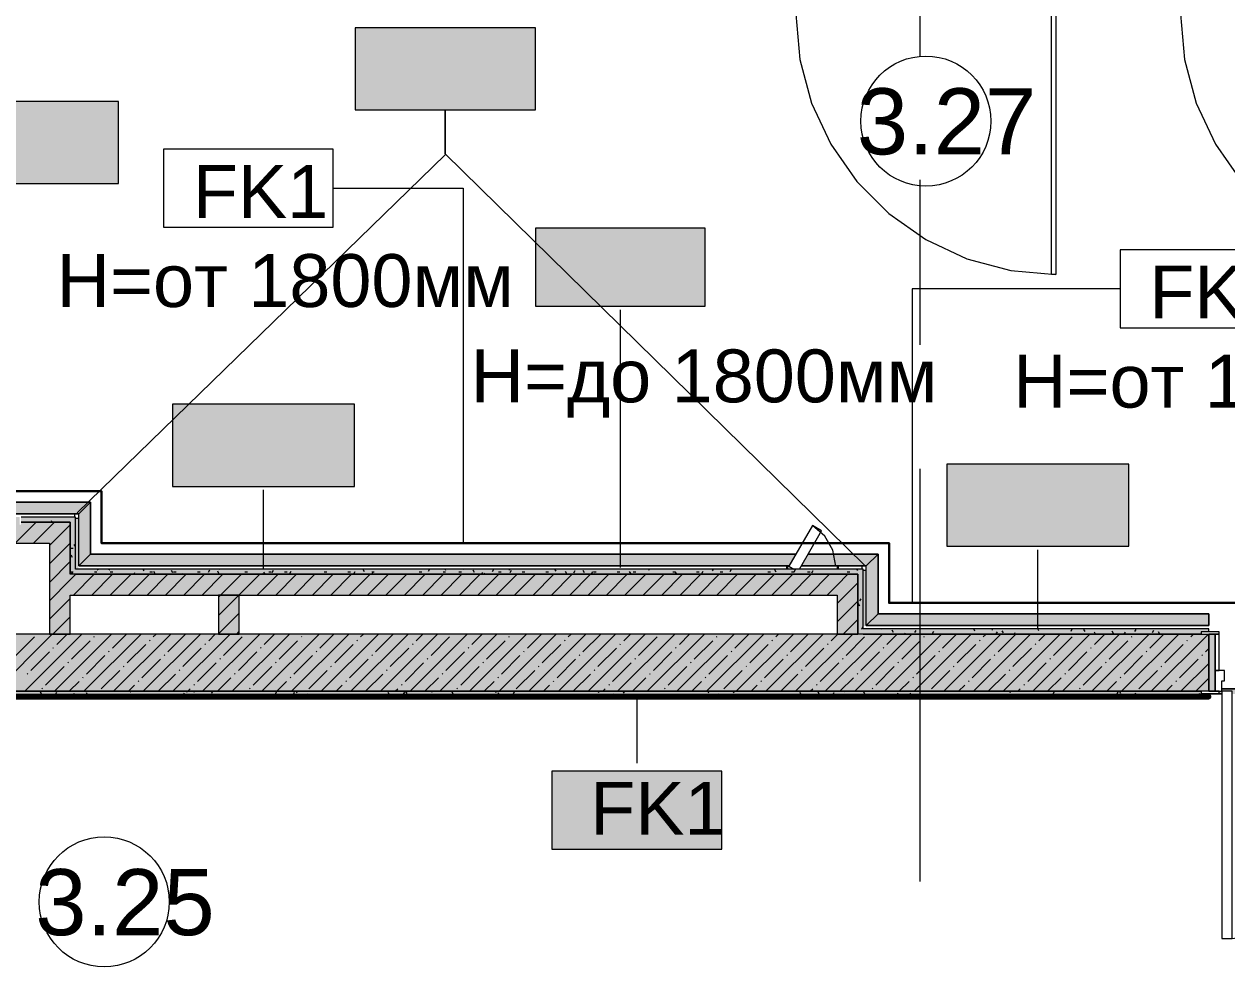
# Model space of a CAD drawing. Header units: millimetres. Extents: x -3817 to 677485, y -22715 to 103890.
# Drawn here: x 647238 to 651865, y 5996 to 9621 of the extents above; entities that cross this region are included whole.
import ezdxf

# ---------------------------------------------------------------- set-up
doc = ezdxf.new("R2010")
doc.units = ezdxf.units.MM
doc.layers.add('PDF _Геометрия', color=7, linetype='Continuous', true_color=0x1d1d1d)
doc.layers.add('PDF _Сплошная заливка', color=7, linetype='Continuous', true_color=0xffffff)
doc.layers.add('PDF _Текст', color=7, linetype='Continuous')
doc.styles.add('PDF GOST-Common', font='arial.ttf')

msp = doc.modelspace()

# ---------------------------------------------------------------- hatches: boundary and pattern name
at = {"layer": 'PDF _Сплошная заливка', "true_color": 0xd7cdc4, "transparency": 33554559}
h = msp.add_hatch(color=254, dxfattribs=at)
h.paths.add_polyline_path([(647448, 7738.4), (647493, 7783.4), (646709.5, 7783.4), (646683.5, 7738.4), (646961.1, 7738.4)], flags=0)
h.paths.add_polyline_path([(646636.5, 7738.4), (646637.3, 7738.4), (646650.1, 7760.5), (646628, 7738.4)], flags=0)
at = {"layer": 'PDF _Сплошная заливка', "transparency": 33554559}
for points in [[(647226.5, 7625.9), (647335.5, 7625.9), (647335.5, 7705.9), (647226.5, 7705.9), (647226.5, 7696.9), (647221.5, 7696.9), (647221.5, 7705.9), (646631.5, 7704.1), (646631.5, 7696.9), (646626.5, 7696.9), (646626.5, 7705.9), (646365.5, 7705.9), (646365.5, 7625.9), (647221.5, 7625.9)], [(648059, 7425.9), (650365.5, 7425.9), (650365.5, 7505.9), (647415.5, 7505.9), (647415.5, 7425.9)], [(648059, 7275.9), (648065.5, 7275.9), (648065.5, 7425.9), (647985.5, 7425.9), (647985.5, 7275.9)], [(651795.5, 7055.9), (651820.5, 7055.9), (651820.5, 7275.9), (651795.5, 7275.9), (651795.5, 7060.5)]]:
    msp.add_hatch(color=256, dxfattribs=at).paths.add_polyline_path(points)
h = msp.add_hatch(color=256, dxfattribs=at)
h.paths.add_polyline_path([(647335.5, 7705.9), (647435.5, 7705.9), (647435.5, 7725.9), (647226.5, 7725.9), (647226.5, 7705.9)], flags=0)
h.paths.add_polyline_path([(647221.5, 7705.9), (647221.5, 7725.9), (646675.4, 7724.2), (646671.1, 7716.9), (646655.5, 7725.9), (646631.5, 7725.4), (646631.5, 7705.9), (646961.1, 7705.9)], flags=0)
h.paths.add_polyline_path([(646615.5, 7705.9), (646626.5, 7705.9), (646626.5, 7725.9), (646615.5, 7725.9)], flags=0)
at = {"layer": 'PDF _Сплошная заливка', "true_color": 0xd7cdc4, "transparency": 33554559}
h = msp.add_hatch(color=254, dxfattribs=at)
h.paths.add_polyline_path([(650478, 7538.4), (650523, 7583.4), (650253.5, 7583.4), (650227.5, 7538.4), (650305.1, 7538.4)], flags=0)
h.paths.add_polyline_path([(650180.5, 7538.4), (650181.3, 7538.4), (650207.3, 7583.4), (647493, 7583.4), (647448, 7538.4), (648059, 7538.4)], flags=0)
msp.add_hatch(color=254, dxfattribs=at).paths.add_polyline_path([(651795.5, 7308.4), (651795.5, 7353.4), (650523, 7353.4), (650478, 7308.4), (650928.5, 7308.4)])
at = {"layer": 'PDF _Сплошная заливка', "transparency": 33554559}
h = msp.add_hatch(color=256, dxfattribs=at)
h.paths.add_polyline_path([(646285.5, 7055.9), (651795.5, 7055.9), (651795.5, 7275.9), (646285.5, 7275.9), (646285.5, 7060.5)], flags=0)
h.paths.add_polyline_path([(653665.5, 7055.9), (653665.5, 7275.9), (652845.5, 7275.9), (652845.5, 7055.9), (652875.5, 7055.9)], flags=0)
h = msp.add_hatch(color=256, dxfattribs=at)
h.paths.add_polyline_path([(653155.5, 7275.9), (653155.5, 7295.9), (652845.5, 7295.9), (652845.5, 7283.9), (652875.5, 7283.9), (652875.5, 7275.9)], flags=0)
h.paths.add_polyline_path([(651765.5, 7275.9), (651765.5, 7283.9), (651795.5, 7283.9), (651795.5, 7295.9), (650465.5, 7295.9), (650465.5, 7275.9), (650928.5, 7275.9)], flags=0)
h = msp.add_hatch(color=256, dxfattribs=at)
h.paths.add_polyline_path([(651795.5, 7035.9), (651795.5, 7047.9), (651765.5, 7047.9), (651765.5, 7055.9), (646265.5, 7055.9), (646265.5, 7035.9), (651765.5, 7035.9)], flags=0)
h.paths.add_polyline_path([(653685.5, 7035.9), (653685.5, 7055.9), (652875.5, 7055.9), (652875.5, 7047.9), (652845.5, 7047.9), (652845.5, 7035.9), (652875.5, 7035.9)], flags=0)
at = {"layer": 'PDF _Сплошная заливка', "true_color": 0x494949, "transparency": 33554559}
h = msp.add_hatch(color=251, dxfattribs=at)
h.paths.add_polyline_path([(652795.5, 7045.9), (652795.5, 7065.9), (651845.5, 7065.9), (651845.5, 7055.9), (651885.5, 7055.9), (651885.5, 7045.9), (652764.2, 7045.9)], flags=0)
h.paths.add_polyline_path([(651795.5, 7045.9), (651845.5, 7047.6), (651845.5, 7055.9), (651835.5, 7055.9), (651835.5, 7047.9), (651795.5, 7047.9)], flags=0)

# ---------------------------------------------------------------- linework, layer by layer
at = {"layer": 'PDF _Геометрия', "color": 9, "lineweight": 9, "true_color": 0xc0c0c0}
for points in [[(646515.5, 9855.9), (646515.5, 7705.9), (646365.5, 7705.9), (646365.5, 7625.9), (647335.5, 7625.9), (647335.5, 7275.9), (647415.5, 7275.9), (647415.5, 7425.9), (650365.5, 7425.9), (650365.5, 7275.9), (650445.5, 7275.9), (650445.5, 7505.9), (650365.5, 7505.9), (650445.5, 7505.9), (650445.5, 7275.9), (646365.5, 7275.9), (646365.5, 11875.9), (646365.5, 9935.9), (646365.5, 9855.9)], [(647415.5, 7505.9), (647415.5, 7705.9), (647335.5, 7705.9), (647415.5, 7705.9)], [(648065.5, 7275.9), (648065.5, 7425.9), (647985.5, 7425.9), (647985.5, 7275.9)]]:
    msp.add_lwpolyline(points, close=True, dxfattribs=at)
at = {"layer": 'PDF _Геометрия', "color": 231, "lineweight": 30, "true_color": 0xff80c0}
msp.add_lwpolyline([(653015.5, 11755.9), (646485.5, 11755.9), (646485.5, 10055.9), (646715.5, 10055.9), (646715.5, 7825.9), (647535.5, 7825.9), (647535.5, 7625.9), (650565.5, 7625.9), (650565.5, 7395.9), (653015.5, 7395.9)], close=True, dxfattribs=at)
at = {"layer": 'PDF _Геометрия', "color": 253, "lineweight": 9, "true_color": 0xaaaaaa}
for points in [[(650685.5, 9499), (650685.5, 11086.5)], [(650685.5, 8387.8), (650685.5, 9022.8)], [(650685.5, 6324), (650685.5, 7911.5)], [(650360.5, 7536.9), (650349.6, 7598.4), (650318.4, 7652.6), (650270.5, 7692.7)]]:
    msp.add_lwpolyline(points, dxfattribs=at)
at = {"layer": 'PDF _Геометрия', "color": 7, "lineweight": 9}
for points in [[(649843, 9674.9), (649827, 9674.9), (650207, 9674.9), (650207, 9658.9), (650222.2, 9485.2), (650267.3, 9316.8), (650341, 9158.9), (650440.9, 9016.1), (650564.2, 8892.8), (650707, 8792.8), (650865, 8719.2), (651033.3, 8674), (651207, 8658.9), (651191, 8658.9), (651191, 9658.9), (651207, 9658.9), (651207, 8658.9)], [(651687, 9658.9), (651687, 9674.9), (651587, 9674.9), (651687, 9674.9), (651687, 9658.9), (651702.2, 9485.2), (651747.3, 9316.8), (651821, 9158.9), (651920.9, 9016.1), (652044.2, 8892.8), (652187, 8792.8), (652345, 8719.2), (652513.3, 8674), (652687, 8658.9), (652671, 8658.9), (652671, 9658.9), (652687, 9658.9), (652687, 8658.9)], [(650470.7, 7541.4), (648858.4, 9122.6), (648858.4, 9287.3), (648858.4, 9118.1), (647441.7, 7741.4)], [(648427.4, 8990.1), (648927.4, 8990.1), (648927.4, 7625.9)], [(651454, 8603.3), (650654, 8603.3), (650654, 7395.9)], [(649531.9, 7531.4), (649531.9, 8522.9)], [(648159.2, 7525.9), (648159.2, 7829.9)], [(647493, 7583.4), (650207.3, 7583.4), (647493, 7583.4), (647493, 7783.4)], [(647432, 7738.4), (647432, 7725.9)], [(647448, 7538.4), (650181.3, 7538.4), (647448, 7538.4), (647448, 7738.4)], [(647435.5, 7721.4), (647448, 7721.4)], [(651137.9, 7295.9), (651137.9, 7599.9)], [(650523, 7353.4), (651795.5, 7353.4), (650523, 7353.4), (650523, 7583.4)], [(647435.5, 7505.9), (650365.5, 7505.9), (647435.5, 7505.9), (647415.5, 7505.9)], [(650461, 7538.4), (650461, 7525.9)], [(650465.5, 7521.4), (650478, 7521.4)], [(650478, 7308.4), (651795.5, 7308.4), (650478, 7308.4), (650478, 7538.4)], [(651795.5, 7308.4), (651795.5, 7353.4), (651795.5, 7308.4)], [(650465.5, 7275.9), (651765.5, 7275.9), (650465.5, 7275.9), (650445.5, 7275.9)], [(649595.3, 7035.4), (649595.3, 6779.5)], [(652795.5, 7065.9), (651845.5, 7065.9), (652795.5, 7065.9), (652795.5, 7045.9), (652795.5, 7055.9)]]:
    msp.add_lwpolyline(points, dxfattribs=at)
for points in [[(649205.3, 9606.9), (648511.4, 9606.9), (648511.4, 9291.6), (649205.3, 9291.6)], [(649205.3, 9606.9), (648511.4, 9606.9), (648511.4, 9291.6), (649205.3, 9291.6)], [(647601.6, 9324), (646901.6, 9324), (646901.6, 9008.4), (647601.6, 9008.4)], [(648427.4, 9140.1), (647774.2, 9140.1), (647774.2, 8840.1), (648427.4, 8840.1)], [(649858.5, 8836.8), (649205.3, 8836.8), (649205.3, 8536.8), (649858.5, 8536.8)], [(652107.1, 8753.3), (651454, 8753.3), (651454, 8453.3), (652107.1, 8453.3)], [(648509.2, 8159.5), (647809.2, 8159.5), (647809.2, 7843.8), (648509.2, 7843.8)], [(651487.9, 7929.5), (650787.9, 7929.5), (650787.9, 7613.8), (651487.9, 7613.8)], [(647493, 7783.4), (647493, 7583.4), (647448, 7538.4), (647448, 7738.4), (646683.5, 7738.4), (647448, 7738.4), (647493, 7783.4), (646709.5, 7783.4)], [(647335.5, 7705.9), (647226.5, 7705.9)], [(650523, 7583.4), (650523, 7353.4), (650478, 7308.4), (650478, 7538.4), (650227.5, 7538.4), (650478, 7538.4), (650523, 7583.4), (650253.5, 7583.4)], [(646285.5, 7055.9), (651765.5, 7055.9)], [(651795.5, 7045.9), (651845.5, 7045.9)], [(649921.9, 6749.4), (649268.7, 6749.4), (649268.7, 6449.4), (649921.9, 6449.4)]]:
    msp.add_lwpolyline(points, close=True, dxfattribs=at)
at = {"layer": 'PDF _Геометрия', "color": 231, "lineweight": 70, "true_color": 0xff80c0}
msp.add_lwpolyline([(645485.5, 8475.9), (645485.5, 8474.9), (646264.5, 8474.9), (646264.5, 7035.9), (646264.5, 7034.9), (651795.5, 7034.9), (651795.5, 7035.9), (646265.5, 7035.9), (646265.5, 7055.9)], dxfattribs=at)
at = {"layer": 'PDF _Геометрия', "lineweight": 9}
for points in [[(647203.8, 7625.9), (647283.8, 7705.9)], [(647274.5, 7625.9), (647335.5, 7686.8), (647354.5, 7705.9)], [(647335.5, 7616.1), (647415.5, 7696.1)], [(647335.5, 7545.4), (647415.5, 7625.4)], [(647335.5, 7474.7), (647415.5, 7554.7)], [(647335.5, 7404), (647415.5, 7484), (647437.3, 7505.9)], [(647428, 7425.9), (647508, 7505.9)], [(647498.7, 7425.9), (647578.7, 7505.9)], [(647569.5, 7425.9), (647649.5, 7505.9)], [(647640.2, 7425.9), (647720.2, 7505.9)], [(647710.9, 7425.9), (647790.9, 7505.9)], [(647781.6, 7425.9), (647861.6, 7505.9)], [(647852.3, 7425.9), (647932.3, 7505.9)], [(647923, 7425.9), (648003, 7505.9)], [(647985.5, 7417.6), (647993.7, 7425.9), (648073.7, 7505.9)], [(647985.5, 7346.9), (648064.4, 7425.9), (648144.4, 7505.9)], [(648135.1, 7425.9), (648215.1, 7505.9)], [(648205.9, 7425.9), (648285.9, 7505.9)], [(648276.6, 7425.9), (648356.6, 7505.9)], [(648347.3, 7425.9), (648427.3, 7505.9)], [(648418, 7425.9), (648498, 7505.9)], [(648488.7, 7425.9), (648568.7, 7505.9)], [(648559.4, 7425.9), (648639.4, 7505.9)], [(648630.1, 7425.9), (648710.1, 7505.9)], [(648700.8, 7425.9), (648780.8, 7505.9)], [(648771.5, 7425.9), (648851.5, 7505.9)], [(648842.3, 7425.9), (648922.3, 7505.9)], [(648913, 7425.9), (648993, 7505.9)], [(648983.7, 7425.9), (649063.7, 7505.9)], [(649054.4, 7425.9), (649134.4, 7505.9)], [(649125.1, 7425.9), (649205.1, 7505.9)], [(649195.8, 7425.9), (649275.8, 7505.9)], [(649266.5, 7425.9), (649346.5, 7505.9)], [(649337.2, 7425.9), (649417.2, 7505.9)], [(649407.9, 7425.9), (649487.9, 7505.9)], [(649478.6, 7425.9), (649558.6, 7505.9)], [(649549.4, 7425.9), (649629.4, 7505.9)], [(649620.1, 7425.9), (649700.1, 7505.9)], [(649690.8, 7425.9), (649770.8, 7505.9)], [(649761.5, 7425.9), (649841.5, 7505.9)], [(649832.2, 7425.9), (649912.2, 7505.9)], [(649902.9, 7425.9), (649982.9, 7505.9)], [(649973.6, 7425.9), (650053.6, 7505.9)], [(650044.3, 7425.9), (650124.3, 7505.9)], [(650115, 7425.9), (650195, 7505.9)], [(650185.8, 7425.9), (650265.8, 7505.9)], [(650256.5, 7425.9), (650336.5, 7505.9)], [(650327.2, 7425.9), (650365.5, 7464.2), (650407.2, 7505.9)], [(650365.5, 7393.4), (650445.5, 7473.4)], [(647335.5, 7333.3), (647415.5, 7413.3)], [(650365.5, 7322.7), (650445.5, 7402.7)], [(647348.7, 7275.9), (647415.5, 7342.6)], [(647985.5, 7276.2), (648065.5, 7356.2)], [(650389.3, 7275.9), (650445.5, 7332)], [(647126.3, 7055.9), (647346.3, 7275.9)], [(647240.3, 7055.9), (647460.3, 7275.9)], [(647354.4, 7055.9), (647574.4, 7275.9)], [(647363.6, 7236.2), (647403.3, 7275.9)], [(647468.4, 7055.9), (647688.4, 7275.9)], [(647506.2, 7264.7), (647508.6, 7267.1)], [(647577.5, 7221.9), (647631.4, 7275.9)], [(647582.5, 7055.9), (647802.5, 7275.9)], [(647696.5, 7055.9), (647916.5, 7275.9)], [(647734.3, 7264.7), (647745.5, 7275.9)], [(647791.3, 7207.7), (647859.5, 7275.9)], [(647810.6, 7055.9), (648030.6, 7275.9)], [(647924.6, 7055.9), (648144.6, 7275.9)], [(647948.1, 7250.4), (647973.6, 7275.9)], [(648038.7, 7055.9), (648258.7, 7275.9)], [(648055.9, 7275.9), (648065.5, 7285.5)], [(648152.7, 7055.9), (648372.7, 7275.9)], [(648162, 7236.2), (648201.7, 7275.9)], [(648266.8, 7055.9), (648486.8, 7275.9)], [(648304.5, 7264.7), (648306.9, 7267.1)], [(648375.8, 7221.9), (648429.8, 7275.9)], [(648380.8, 7055.9), (648600.8, 7275.9)], [(648494.9, 7055.9), (648714.9, 7275.9)], [(648532.6, 7264.7), (648543.8, 7275.9)], [(648589.7, 7207.7), (648657.9, 7275.9)], [(648608.9, 7055.9), (648828.9, 7275.9)], [(648723, 7055.9), (648943, 7275.9)], [(648746.5, 7250.4), (648771.9, 7275.9)], [(648837, 7055.9), (649057, 7275.9)], [(648951.1, 7055.9), (649171.1, 7275.9)], [(648960.3, 7236.2), (649000, 7275.9)], [(649065.1, 7055.9), (649285.1, 7275.9)], [(649102.9, 7264.7), (649105.2, 7267.1)], [(649174.2, 7221.9), (649228.1, 7275.9)], [(649179.2, 7055.9), (649399.2, 7275.9)], [(649293.2, 7055.9), (649513.2, 7275.9)], [(649331, 7264.7), (649342.1, 7275.9)], [(649388, 7207.7), (649456.2, 7275.9)], [(649407.3, 7055.9), (649627.3, 7275.9)], [(649521.3, 7055.9), (649741.3, 7275.9)], [(649544.8, 7250.4), (649570.2, 7275.9)], [(649635.4, 7055.9), (649855.4, 7275.9)], [(649749.4, 7055.9), (649969.4, 7275.9)], [(649758.7, 7236.2), (649798.3, 7275.9)], [(649863.5, 7055.9), (650083.5, 7275.9)], [(649901.2, 7264.7), (649903.6, 7267.1)], [(649972.5, 7221.9), (650026.4, 7275.9)], [(649977.5, 7055.9), (650197.5, 7275.9)], [(650091.6, 7055.9), (650311.6, 7275.9)], [(650129.3, 7264.7), (650140.5, 7275.9)], [(650186.3, 7207.7), (650254.5, 7275.9)], [(650205.6, 7055.9), (650425.6, 7275.9)], [(650319.7, 7055.9), (650539.7, 7275.9)], [(650343.2, 7250.4), (650368.6, 7275.9)], [(650433.7, 7055.9), (650653.7, 7275.9)], [(650547.8, 7055.9), (650767.8, 7275.9)], [(650557, 7236.2), (650596.7, 7275.9)], [(650661.8, 7055.9), (650881.8, 7275.9)], [(650699.6, 7264.7), (650701.9, 7267.1)], [(650770.8, 7221.9), (650824.8, 7275.9)], [(650775.9, 7055.9), (650995.9, 7275.9)], [(650889.9, 7055.9), (651109.9, 7275.9)], [(650927.7, 7264.7), (650938.8, 7275.9)], [(650984.7, 7207.7), (651052.9, 7275.9)], [(651004, 7055.9), (651224, 7275.9)], [(651118, 7055.9), (651338, 7275.9)], [(651141.5, 7250.4), (651166.9, 7275.9)], [(651232.1, 7055.9), (651452.1, 7275.9)], [(651346.1, 7055.9), (651566.1, 7275.9)], [(651355.4, 7236.2), (651395, 7275.9)], [(651460.2, 7055.9), (651680.2, 7275.9)], [(651497.9, 7264.7), (651500.3, 7267.1)], [(651569.2, 7221.9), (651623.1, 7275.9)], [(651574.2, 7055.9), (651794.2, 7275.9)], [(651726, 7264.7), (651737.2, 7275.9)], [(647206.8, 7193.4), (647278.1, 7264.7)], [(647349.4, 7221.9), (647351.7, 7224.3)], [(647420.7, 7179.1), (647491.9, 7250.4)], [(647634.5, 7164.9), (647705.8, 7236.2)], [(647720, 7250.4), (647722.4, 7252.8)], [(647848.3, 7150.6), (647919.6, 7221.9)], [(647933.9, 7236.2), (647936.2, 7238.5)], [(648005.2, 7193.4), (648076.4, 7264.7)], [(648147.7, 7221.9), (648150.1, 7224.3)], [(648219, 7179.1), (648290.3, 7250.4)], [(648432.8, 7164.9), (648504.1, 7236.2)], [(648518.4, 7250.4), (648520.7, 7252.8)], [(648646.7, 7150.6), (648718, 7221.9)], [(648732.2, 7236.2), (648734.6, 7238.5)], [(648803.5, 7193.4), (648874.8, 7264.7)], [(648946.1, 7221.9), (648948.4, 7224.3)], [(649017.3, 7179.1), (649088.6, 7250.4)], [(649231.2, 7164.9), (649302.5, 7236.2)], [(649316.7, 7250.4), (649319.1, 7252.8)], [(649445, 7150.6), (649516.3, 7221.9)], [(649530.6, 7236.2), (649532.9, 7238.5)], [(649601.8, 7193.4), (649673.1, 7264.7)], [(649744.4, 7221.9), (649746.8, 7224.3)], [(649815.7, 7179.1), (649887, 7250.4)], [(650029.5, 7164.9), (650100.8, 7236.2)], [(650115.1, 7250.4), (650117.4, 7252.8)], [(650243.4, 7150.6), (650314.7, 7221.9)], [(650328.9, 7236.2), (650331.3, 7238.5)], [(650400.2, 7193.4), (650471.5, 7264.7)], [(650542.7, 7221.9), (650545.1, 7224.3)], [(650614, 7179.1), (650685.3, 7250.4)], [(650827.9, 7164.9), (650899.2, 7236.2)], [(650913.4, 7250.4), (650915.8, 7252.8)], [(651041.7, 7150.6), (651113, 7221.9)], [(651127.3, 7236.2), (651129.6, 7238.5)], [(651198.5, 7193.4), (651269.8, 7264.7)], [(651341.1, 7221.9), (651343.5, 7224.3)], [(651412.4, 7179.1), (651483.7, 7250.4)], [(651626.2, 7164.9), (651697.5, 7236.2)], [(651711.8, 7250.4), (651714.1, 7252.8)], [(651783, 7207.7), (651795.5, 7220.1)], [(647263.8, 7136.4), (647335.1, 7207.7)], [(647477.7, 7122.1), (647549, 7193.4)], [(647563.2, 7207.7), (647565.6, 7210)], [(647691.5, 7107.9), (647762.8, 7179.1)], [(647777.1, 7193.4), (647779.4, 7195.8)], [(647990.9, 7179.1), (647993.3, 7181.5)], [(648062.2, 7136.4), (648133.5, 7207.7)], [(648276, 7122.1), (648347.3, 7193.4)], [(648361.6, 7207.7), (648363.9, 7210)], [(648489.9, 7107.9), (648561.1, 7179.1)], [(648575.4, 7193.4), (648577.8, 7195.8)], [(648789.2, 7179.1), (648791.6, 7181.5)], [(648860.5, 7136.4), (648931.8, 7207.7)], [(649074.4, 7122.1), (649145.6, 7193.4)], [(649159.9, 7207.7), (649162.3, 7210)], [(649288.2, 7107.9), (649359.5, 7179.1)], [(649373.7, 7193.4), (649376.1, 7195.8)], [(649587.6, 7179.1), (649590, 7181.5)], [(649658.9, 7136.4), (649730.2, 7207.7)], [(649872.7, 7122.1), (649944, 7193.4)], [(649958.2, 7207.7), (649960.6, 7210)], [(650086.6, 7107.9), (650157.8, 7179.1)], [(650172.1, 7193.4), (650174.5, 7195.8)], [(650385.9, 7179.1), (650388.3, 7181.5)], [(650457.2, 7136.4), (650528.5, 7207.7)], [(650671.1, 7122.1), (650742.3, 7193.4)], [(650756.6, 7207.7), (650759, 7210)], [(650884.9, 7107.9), (650956.2, 7179.1)], [(650970.4, 7193.4), (650972.8, 7195.8)], [(651184.3, 7179.1), (651186.6, 7181.5)], [(651255.6, 7136.4), (651326.8, 7207.7)], [(651469.4, 7122.1), (651540.7, 7193.4)], [(651554.9, 7207.7), (651557.3, 7210)], [(651683.2, 7107.9), (651754.5, 7179.1)], [(651768.8, 7193.4), (651771.2, 7195.8)], [(647320.9, 7079.4), (647392.1, 7150.6)], [(647406.4, 7164.9), (647408.8, 7167.3)], [(647534.7, 7065.1), (647606, 7136.4)], [(647620.2, 7150.6), (647622.6, 7153)], [(647834.1, 7136.4), (647836.5, 7138.7)], [(647905.4, 7093.6), (647976.6, 7164.9)], [(648119.2, 7079.4), (648190.5, 7150.6)], [(648204.7, 7164.9), (648207.1, 7167.3)], [(648333, 7065.1), (648404.3, 7136.4)], [(648418.6, 7150.6), (648421, 7153)], [(648632.4, 7136.4), (648634.8, 7138.7)], [(648703.7, 7093.6), (648775, 7164.9)], [(648917.5, 7079.4), (648988.8, 7150.6)], [(649003.1, 7164.9), (649005.5, 7167.3)], [(649131.4, 7065.1), (649202.7, 7136.4)], [(649216.9, 7150.6), (649219.3, 7153)], [(649430.8, 7136.4), (649433.1, 7138.7)], [(649502.1, 7093.6), (649573.3, 7164.9)], [(649715.9, 7079.4), (649787.2, 7150.6)], [(649801.4, 7164.9), (649803.8, 7167.3)], [(649929.7, 7065.1), (650001, 7136.4)], [(650015.3, 7150.6), (650017.6, 7153)], [(650229.1, 7136.4), (650231.5, 7138.7)], [(650300.4, 7093.6), (650371.7, 7164.9)], [(650514.2, 7079.4), (650585.5, 7150.6)], [(650599.8, 7164.9), (650602.1, 7167.3)], [(650728.1, 7065.1), (650799.4, 7136.4)], [(650813.6, 7150.6), (650816, 7153)], [(651027.5, 7136.4), (651029.8, 7138.7)], [(651098.7, 7093.6), (651170, 7164.9)], [(651312.6, 7079.4), (651383.9, 7150.6)], [(651398.1, 7164.9), (651400.5, 7167.3)], [(651526.4, 7065.1), (651597.7, 7136.4)], [(651612, 7150.6), (651614.3, 7153)], [(651688.3, 7055.9), (651795.5, 7163.1)], [(647249.6, 7122.1), (647251.9, 7124.5)], [(647411.4, 7055.9), (647449.2, 7093.6)], [(647463.4, 7107.9), (647465.8, 7110.2)], [(647677.3, 7093.6), (647679.6, 7096)], [(647753.6, 7055.9), (647819.8, 7122.1)], [(647891.1, 7079.4), (647893.5, 7081.7)], [(647981.7, 7055.9), (648033.7, 7107.9)], [(648047.9, 7122.1), (648050.3, 7124.5)], [(648209.8, 7055.9), (648247.5, 7093.6)], [(648261.8, 7107.9), (648264.1, 7110.2)], [(648475.6, 7093.6), (648478, 7096)], [(648551.9, 7055.9), (648618.2, 7122.1)], [(648689.4, 7079.4), (648691.8, 7081.7)], [(648780, 7055.9), (648832, 7107.9)], [(648846.3, 7122.1), (648848.6, 7124.5)], [(649008.1, 7055.9), (649045.9, 7093.6)], [(649060.1, 7107.9), (649062.5, 7110.2)], [(649274, 7093.6), (649276.3, 7096)], [(649350.2, 7055.9), (649416.5, 7122.1)], [(649487.8, 7079.4), (649490.2, 7081.7)], [(649578.3, 7055.9), (649630.4, 7107.9)], [(649644.6, 7122.1), (649647, 7124.5)], [(649806.4, 7055.9), (649844.2, 7093.6)], [(649858.5, 7107.9), (649860.8, 7110.2)], [(650072.3, 7093.6), (650074.7, 7096)], [(650148.6, 7055.9), (650214.9, 7122.1)], [(650286.1, 7079.4), (650288.5, 7081.7)], [(650376.7, 7055.9), (650428.7, 7107.9)], [(650443, 7122.1), (650445.3, 7124.5)], [(650604.8, 7055.9), (650642.5, 7093.6)], [(650656.8, 7107.9), (650659.2, 7110.2)], [(650870.6, 7093.6), (650873, 7096)], [(650946.9, 7055.9), (651013.2, 7122.1)], [(651084.5, 7079.4), (651086.9, 7081.7)], [(651175, 7055.9), (651227, 7107.9)], [(651241.3, 7122.1), (651243.7, 7124.5)], [(651403.1, 7055.9), (651440.9, 7093.6)], [(651455.1, 7107.9), (651457.5, 7110.2)], [(651669, 7093.6), (651671.4, 7096)], [(651745.3, 7055.9), (651795.5, 7106.1)], [(647306.6, 7065.1), (647309, 7067.5)], [(647639.5, 7055.9), (647663, 7079.4)], [(647867.6, 7055.9), (647876.8, 7065.1)], [(648104.9, 7065.1), (648107.3, 7067.5)], [(648437.9, 7055.9), (648461.4, 7079.4)], [(648666, 7055.9), (648675.2, 7065.1)], [(648903.3, 7065.1), (648905.7, 7067.5)], [(649236.2, 7055.9), (649259.7, 7079.4)], [(649464.3, 7055.9), (649473.5, 7065.1)], [(649701.6, 7065.1), (649704, 7067.5)], [(650034.5, 7055.9), (650058, 7079.4)], [(650262.6, 7055.9), (650271.9, 7065.1)], [(650500, 7065.1), (650502.4, 7067.5)], [(650832.9, 7055.9), (650856.4, 7079.4)], [(651061, 7055.9), (651070.2, 7065.1)], [(651298.3, 7065.1), (651300.7, 7067.5)], [(651631.2, 7055.9), (651654.7, 7079.4)]]:
    msp.add_lwpolyline(points, dxfattribs=at)
at = {"layer": 'PDF _Геометрия', "color": 9, "lineweight": 9, "true_color": 0xc0c0c0}
for points in [[(651795.5, 7283.9), (651795.5, 7295.9), (650465.5, 7295.9), (650465.5, 7505.9), (650465.5, 7525.9), (647435.5, 7525.9), (647435.5, 7705.9), (647435.5, 7725.9), (647226.5, 7725.9)], [(651795.5, 7055.9), (651795.5, 7275.9)], [(646265.5, 7055.9), (646265.5, 7035.9), (651795.5, 7035.9), (651795.5, 7047.9)]]:
    msp.add_lwpolyline(points, dxfattribs=at)
at = {"layer": 'PDF _Геометрия', "color": 253, "lineweight": 9, "true_color": 0x9b9b9b}
for points in [[(647346, 7705.9), (647342.9, 7711.2)], [(647416.9, 7606.1), (647427, 7606.1)], [(647435.3, 7612.1), (647430.3, 7620.9)], [(647424.1, 7570.5), (647419.1, 7579.2)], [(647417.6, 7512.5), (647415.5, 7508.8)], [(647416.9, 7514.7), (647427, 7514.7)], [(647426.3, 7505.9), (647423.2, 7511.2)], [(647508.4, 7514.7), (647518.4, 7514.7)], [(647522.7, 7521.8), (647520.3, 7525.9)], [(647566.1, 7525.9), (647563.9, 7522)], [(647569.3, 7514.7), (647579.4, 7514.7)], [(647663.3, 7511.4), (647660.1, 7505.9)], [(647700.4, 7518.8), (647696.3, 7525.9)], [(647721.7, 7514.7), (647731.8, 7514.7)], [(647731.4, 7507.3), (647730.5, 7505.9)], [(647742, 7507.7), (647737, 7516.4)], [(647810, 7511.7), (647805, 7520.4)], [(647813.2, 7514.7), (647823.2, 7514.7)], [(647848.6, 7505.9), (647846.6, 7509.3)], [(647904.6, 7514.7), (647914.7, 7514.7)], [(647950.7, 7521.5), (647945.7, 7512.8)], [(647987.7, 7508.7), (647982.7, 7517.5)], [(647988.4, 7525.9), (647987.3, 7523.9)], [(648087.5, 7514.7), (648097.5, 7514.7)], [(648154.8, 7509.2), (648152.9, 7505.9)], [(648165.4, 7505.9), (648160.4, 7514.5)], [(648178.9, 7514.7), (648189, 7514.7)], [(648196.4, 7520.4), (648191.4, 7511.7)], [(648239.9, 7514.7), (648249.9, 7514.7)], [(648264.5, 7516.3), (648259.4, 7507.6)], [(648271, 7505.9), (648270.1, 7507.4)], [(648392.3, 7514.7), (648402.3, 7514.7)], [(648410.8, 7525.9), (648410.8, 7525.8)], [(648483.7, 7514.7), (648493.8, 7514.7)], [(648510.2, 7515.2), (648505.2, 7506.5)], [(648547.2, 7515), (648542.2, 7523.7)], [(648575.2, 7514.7), (648585.2, 7514.7)], [(648578.2, 7511.1), (648575.2, 7505.9)], [(648758, 7514.7), (648768.1, 7514.7)], [(648797.6, 7525.3), (648792.6, 7516.6)], [(648849.5, 7514.7), (648859.5, 7514.7)], [(648861, 7520.2), (648857.7, 7525.9)], [(648910.4, 7514.7), (648920.5, 7514.7)], [(648929, 7524.3), (648928.1, 7525.9)], [(648970.7, 7513.1), (648965.6, 7521.8)], [(649001.7, 7513), (648997.5, 7505.9)], [(649010.1, 7505.9), (649007.3, 7510.7)], [(649043.3, 7524.2), (649038.3, 7515.5)], [(649062.8, 7514.7), (649072.9, 7514.7)], [(649106.7, 7521.3), (649104.1, 7525.9)], [(649111.4, 7520.1), (649106.3, 7511.4)], [(649154.3, 7514.7), (649164.3, 7514.7)], [(649245.7, 7514.7), (649255.8, 7514.7)], [(649284.4, 7518.3), (649280.1, 7525.9)], [(649326.1, 7507.1), (649321, 7515.9)], [(649357.1, 7519), (649352.1, 7510.3)], [(649394.1, 7511.2), (649389.1, 7519.9)], [(649425.1, 7514.9), (649420.1, 7506.2)], [(649428.6, 7514.7), (649438.7, 7514.7)], [(649432.4, 7505.9), (649430.7, 7508.8)], [(649520, 7514.7), (649530.1, 7514.7)], [(649571.8, 7508.2), (649566.8, 7516.9)], [(649581, 7514.7), (649591.1, 7514.7)], [(649642.6, 7525.9), (649639.4, 7520.4)], [(649733.4, 7514.7), (649743.5, 7514.7)], [(649749.2, 7505.9), (649744.5, 7514)], [(649824.8, 7514.7), (649834.9, 7514.7)], [(649848.6, 7516.8), (649843.5, 7508.1)], [(649854.8, 7505.9), (649854.2, 7506.9)], [(649889, 7525.9), (649885.2, 7519.3)], [(649916.3, 7514.7), (649926.3, 7514.7)], [(649958.2, 7523.9), (649953.2, 7515.2)], [(650089.7, 7525.7), (650089.6, 7525.9)], [(650099.2, 7514.7), (650109.2, 7514.7)], [(650131.3, 7514.5), (650126.3, 7523.2)], [(650190.6, 7514.7), (650200.7, 7514.7)], [(650204, 7522.8), (650198.9, 7514.1)], [(650251.6, 7514.7), (650261.6, 7514.7)], [(650272, 7518.7), (650267, 7510)], [(650404, 7514.7), (650414, 7514.7)], [(650445.1, 7519.7), (650441.5, 7525.9)], [(650445.6, 7453.7), (650445.5, 7453.4)], [(650464.9, 7484.2), (650465.5, 7484.2)], [(650456.8, 7412), (650451.7, 7403.3)], [(650453.3, 7383.6), (650448.2, 7392.3)], [(650464.9, 7362.3), (650465.5, 7362.3)], [(650463.8, 7302.4), (650458.8, 7293.6)], [(650540.6, 7293.3), (650539.1, 7295.9)], [(650582.2, 7282.1), (650577.2, 7290.8)], [(650626.3, 7279), (650624.5, 7275.9)], [(650667.9, 7290.1), (650662.9, 7281.4)], [(650736, 7286), (650730.9, 7277.3)], [(650882.4, 7295.9), (650882.3, 7295.5)], [(650896, 7287.3), (650891.1, 7295.9)], [(650964, 7291.4), (650961.5, 7295.9)], [(650981.7, 7284.9), (650976.7, 7276.2)], [(651005.7, 7280.2), (651000.7, 7288.9)], [(651043.4, 7275.9), (651042.3, 7277.8)], [(651049.7, 7280.8), (651046.9, 7275.9)], [(651141.7, 7288.4), (651137.4, 7295.9)], [(651269.1, 7295), (651264.1, 7286.3)], [(651319.4, 7285.4), (651314.4, 7294.1)], [(651360.2, 7275.9), (651356.1, 7283)], [(651429.1, 7278.3), (651424.1, 7287)], [(651465.7, 7275.9), (651465.7, 7275.9)], [(651473.2, 7282.7), (651469.2, 7275.9)], [(651514.8, 7293.9), (651509.8, 7285.2)], [(651582.8, 7289.8), (651577.8, 7281.1)], [(651606.5, 7275.9), (651601.8, 7284.1)], [(651701.2, 7294.7), (651700.6, 7295.9)], [(647305.5, 7044.5), (647300.5, 7053.2)], [(647362.6, 7051.5), (647357.6, 7042.8)], [(647430.7, 7047.4), (647425.6, 7038.7)], [(647483.2, 7041.5), (647478.2, 7050.2)], [(647521.7, 7035.9), (647519.8, 7039)], [(647592, 7035.9), (647587.8, 7043.1)], [(647646.7, 7055.9), (647645, 7052.9)], [(647768, 7035.9), (647765.6, 7040.1)], [(647812.5, 7038.2), (647811.1, 7035.9)], [(647854.1, 7049.3), (647849.1, 7040.6)], [(647865, 7050.7), (647862.1, 7055.9)], [(647893.1, 7055.9), (647890.7, 7051.8)], [(647944, 7035.9), (647943.3, 7037.1)], [(647963.4, 7055.9), (647958.7, 7047.7)], [(648058.2, 7037.1), (648057.5, 7035.9)], [(648209.5, 7055.3), (648204.5, 7046.6)], [(648277.5, 7051.2), (648272.5, 7042.5)], [(648288.4, 7048.9), (648284.4, 7055.9)], [(648330.1, 7037.7), (648325.1, 7046.4)], [(648602.2, 7054), (648601.2, 7055.9)], [(648643.9, 7042.9), (648638.8, 7051.6)], [(648659.3, 7042), (648655.8, 7035.9)], [(648701, 7053.1), (648695.9, 7044.4)], [(648711.9, 7047), (648706.9, 7055.7)], [(648737.7, 7055.9), (648737.6, 7055.6)], [(648753.5, 7035.9), (648748.5, 7044.5)], [(648808.1, 7055.9), (648805.6, 7051.5)], [(648889.6, 7044), (648884.6, 7052.7)], [(648905.1, 7040.9), (648902.2, 7035.9)], [(648973.1, 7036.8), (648972.6, 7035.9)], [(649054.5, 7055.9), (649051.3, 7050.4)], [(649067.3, 7041), (649062.3, 7049.7)], [(649105.4, 7035.9), (649103.9, 7038.5)], [(649124.4, 7055), (649119.4, 7046.3)], [(649175.8, 7035.9), (649171.9, 7042.6)], [(649351.8, 7035.9), (649349.6, 7039.6)], [(649449.1, 7050.2), (649445.8, 7055.9)], [(649506.2, 7045.8), (649501.2, 7037)], [(649527.8, 7035.9), (649527.3, 7036.6)], [(649547.2, 7055.9), (649542.8, 7048.2)], [(649652.8, 7055.9), (649652.5, 7055.3)], [(649751.9, 7044.7), (649746.9, 7036)], [(649762.9, 7055.4), (649762.6, 7055.9)], [(649820, 7040.6), (649817.2, 7035.9)], [(649872.5, 7048.3), (649868.2, 7055.9)], [(649899.2, 7055.9), (649898.2, 7054.2)], [(649914.2, 7037.2), (649909.1, 7045.9)], [(649969.6, 7055.9), (649966.2, 7050.1)], [(650065.7, 7039.5), (650063.6, 7035.9)], [(650186.3, 7053.5), (650184.9, 7055.9)], [(650227.9, 7042.4), (650222.9, 7051.1)], [(650296, 7046.4), (650290.9, 7055.2)], [(650337.3, 7035.9), (650332.6, 7044)], [(650353.1, 7049.6), (650348, 7040.8)], [(650391.9, 7055.9), (650389.7, 7052)], [(650473.7, 7043.5), (650468.6, 7052.2)], [(650557.2, 7037.3), (650556.3, 7035.9)], [(650598.8, 7048.5), (650593.8, 7039.7)], [(650651.4, 7040.5), (650646.3, 7049.2)], [(650666.8, 7044.4), (650661.9, 7035.9)], [(650689.2, 7035.9), (650688, 7038)], [(650759.6, 7035.9), (650756, 7042.1)], [(650814.3, 7055.9), (650813.1, 7053.9)], [(650912.6, 7043.3), (650908.3, 7035.9)], [(650935.6, 7035.9), (650933.7, 7039.1)], [(650980.6, 7039.2), (650978.7, 7035.9)], [(651033.2, 7049.7), (651029.6, 7055.9)], [(651111.6, 7035.9), (651111.4, 7036.1)], [(651200, 7053.3), (651194.9, 7044.6)], [(651236.6, 7055.9), (651236.6, 7055.8)], [(651346.9, 7054.9), (651346.4, 7055.9)], [(651404.1, 7041.1), (651401, 7035.9)], [(651445.7, 7052.2), (651440.7, 7043.5)], [(651456.6, 7047.8), (651452, 7055.9)], [(651498.2, 7036.7), (651493.2, 7045.4)], [(651513.7, 7048.2), (651508.7, 7039.5)], [(651759.5, 7047.1), (651754.4, 7038.4)]]:
    msp.add_lwpolyline(points, dxfattribs=at)
at = {"layer": 'PDF _Геометрия', "color": 253, "lineweight": 13, "true_color": 0xaaaaaa}
for points in [[(650220.3, 7525.9), (650305.1, 7672.7), (650270.5, 7692.7), (650180.5, 7536.9), (650199.5, 7525.9)], [(650175.5, 7525.9), (650175.5, 7536.9), (650170.5, 7536.9), (650170.5, 7525.9)], [(650370.5, 7525.9), (650370.5, 7536.9), (650365.5, 7536.9), (650365.5, 7525.9)]]:
    msp.add_lwpolyline(points, dxfattribs=at)
for points in [[(651835.5, 7283.9), (651765.5, 7283.9), (651765.5, 7275.9), (651835.5, 7275.9)], [(651820.5, 7275.9), (651795.5, 7275.9), (651795.5, 7055.9), (651820.5, 7055.9)], [(651835.5, 7275.9), (651820.5, 7275.9), (651820.5, 7135.9), (651835.5, 7135.9)], [(651845.5, 7055.9), (651845.5, 7095.9), (651855.5, 7095.9), (651855.5, 7135.9), (651820.5, 7135.9), (651820.5, 7055.9)], [(651835.5, 7055.9), (651765.5, 7055.9), (651765.5, 7047.9), (651835.5, 7047.9)], [(651835.5, 7056.9), (651820.5, 7056.9), (651820.5, 7055.9), (651835.5, 7055.9)], [(651845.5, 6105.9), (651885.5, 6105.9), (651885.5, 7055.9), (651845.5, 7055.9)]]:
    msp.add_lwpolyline(points, close=True, dxfattribs=at)
at = {"layer": 'PDF _Геометрия', "color": 7, "lineweight": 9}
for centre in [(650707.2, 9248.2), (650707.2, 9248.2), (647546.5, 6246.2), (647546.5, 6246.2)]:
    msp.add_circle(centre, 250, dxfattribs=at)
at = {"layer": 'PDF _Геометрия', "color": 253, "lineweight": 9, "true_color": 0xaaaaaa}
msp.add_arc((651845.5, 7055.9), 950, 270, 0, dxfattribs=at)
at = {"layer": 'PDF _Сплошная заливка', "lineweight": 9, "transparency": 33554559}
for points in [[(649205.3, 9606.9), (648511.4, 9606.9), (649205.3, 9291.6), (648511.4, 9291.6)], [(647601.6, 9324), (646901.6, 9324), (647601.6, 9008.4), (646901.6, 9008.4)], [(649858.5, 8836.8), (649205.3, 8836.8), (649858.5, 8536.8), (649205.3, 8536.8)], [(648509.2, 8159.5), (647809.2, 8159.5), (648509.2, 7843.8), (647809.2, 7843.8)], [(651487.9, 7929.5), (650787.9, 7929.5), (651487.9, 7613.8), (650787.9, 7613.8)], [(649921.9, 6749.4), (649268.7, 6749.4), (649921.9, 6449.4), (649268.7, 6449.4)]]:
    msp.add_solid(points, dxfattribs=at)
at = {"layer": 'PDF _Сплошная заливка', "color": 254, "lineweight": 35, "true_color": 0xd7cdc4, "transparency": 33554559}
for points in [[(647448, 7538.4), (647493, 7583.4), (647448, 7738.4), (647493, 7783.4)], [(650478, 7308.4), (650523, 7353.4), (650478, 7538.4), (650523, 7583.4)]]:
    msp.add_solid(points, dxfattribs=at)
at = {"layer": 'PDF _Сплошная заливка', "lineweight": 35, "transparency": 33554559}
for points in [[(647415.5, 7275.9), (647415.5, 7705.9), (647335.5, 7275.9), (647335.5, 7705.9)], [(647435.5, 7505.9), (647435.5, 7705.9), (647415.5, 7505.9), (647415.5, 7705.9)], [(647435.5, 7505.9), (650465.5, 7505.9), (647435.5, 7525.9), (650465.5, 7525.9)], [(650170.5, 7525.9), (650175.5, 7525.9), (650170.5, 7536.9), (650175.5, 7536.9)], [(650365.5, 7525.9), (650370.5, 7525.9), (650365.5, 7536.9), (650370.5, 7536.9)], [(650445.5, 7275.9), (650445.5, 7505.9), (650365.5, 7275.9), (650365.5, 7505.9)], [(650465.5, 7275.9), (650465.5, 7505.9), (650445.5, 7275.9), (650445.5, 7505.9)]]:
    msp.add_solid(points, dxfattribs=at)
at = {"layer": 'PDF _Сплошная заливка', "color": 100, "lineweight": 35, "true_color": 0x00ff40, "transparency": 33554559}
for points in [[(647446.5, 7525.9), (647446.5, 7721.4), (647435.5, 7525.9), (647435.5, 7721.4)], [(650476.5, 7306.9), (650476.5, 7521.4), (650465.5, 7306.9), (650465.5, 7521.4)]]:
    msp.add_solid(points, dxfattribs=at)

# ---------------------------------------------------------------- texts
at = {"layer": 'PDF _Текст', "color": 250, "true_color": 0x3c3c3c, "attachment_point": 4, "style": 'PDF GOST-Common'}
for s, insert, char_height in [('3.27', (650441.5, 9245.4), 254), ('FK1', (647887, 8977.5), 203.2), ('Н=от 1800мм', (647363.1, 8633.6), 203.2), ('FK1', (651566.8, 8590.8), 203.2), ('Н=до 1800мм', (648956.2, 8239), 203.2), ('Н=от 1800мм', (651042.9, 8246.8), 203.2), ('3.25', (647280.8, 6243.4), 254)]:
    msp.add_mtext(s, dxfattribs=dict(at, insert=insert, char_height=char_height))
at = {"layer": 'PDF _Текст', "insert": (649415.8, 6606), "char_height": 203.2, "attachment_point": 4, "style": 'PDF GOST-Common'}
msp.add_mtext('FK1', dxfattribs=at)

doc.saveas('drawing.dxf')
